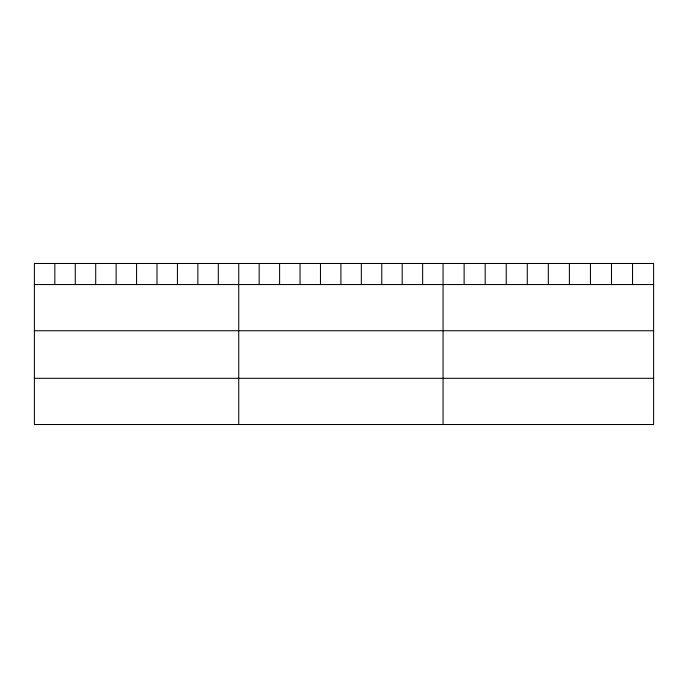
<?xml version="1.0" encoding="UTF-8"?>
<svg xmlns="http://www.w3.org/2000/svg" width="688" height="688" viewBox="0 0 688 688"><rect width="100%" height="100%" fill="white"/><g stroke="black" fill="none" stroke-linecap="round" stroke-linejoin="round"><path stroke-width="1.03" d="M653.6 284.548L653.6 424.513L34.4 424.513L34.4 263.487L653.6 263.487L653.6 284.548L34.4 284.548M34.4 330.739L653.6 330.739M34.4 378.323L653.6 378.323M632.547 263.487L632.547 284.548M611.494 263.487L611.494 284.548M590.442 263.487L590.442 284.548M569.389 263.487L569.389 284.548M548.336 263.487L548.336 284.548M527.283 263.487L527.283 284.548M506.23 263.487L506.23 284.548M485.178 263.487L485.178 284.548M464.125 263.487L464.125 284.548M443.072 263.487L443.072 424.513M422.638 263.487L422.638 284.548M402.205 263.487L402.205 284.548M381.771 263.487L381.771 284.548M361.338 263.487L361.338 284.548M340.904 263.487L340.904 284.548M320.47 263.487L320.47 284.548M300.037 263.487L300.037 284.548M279.603 263.487L279.603 284.548M259.17 263.487L259.17 284.548M238.736 263.487L238.736 424.513M218.302 263.487L218.302 284.548M197.869 263.487L197.869 284.548M177.435 263.487L177.435 284.548M157.002 263.487L157.002 284.548M136.568 263.487L136.568 284.548M116.134 263.487L116.134 284.548M95.701 263.487L95.701 284.548M75.267 263.487L75.267 284.548M54.834 263.487L54.834 284.548"/></g></svg>
